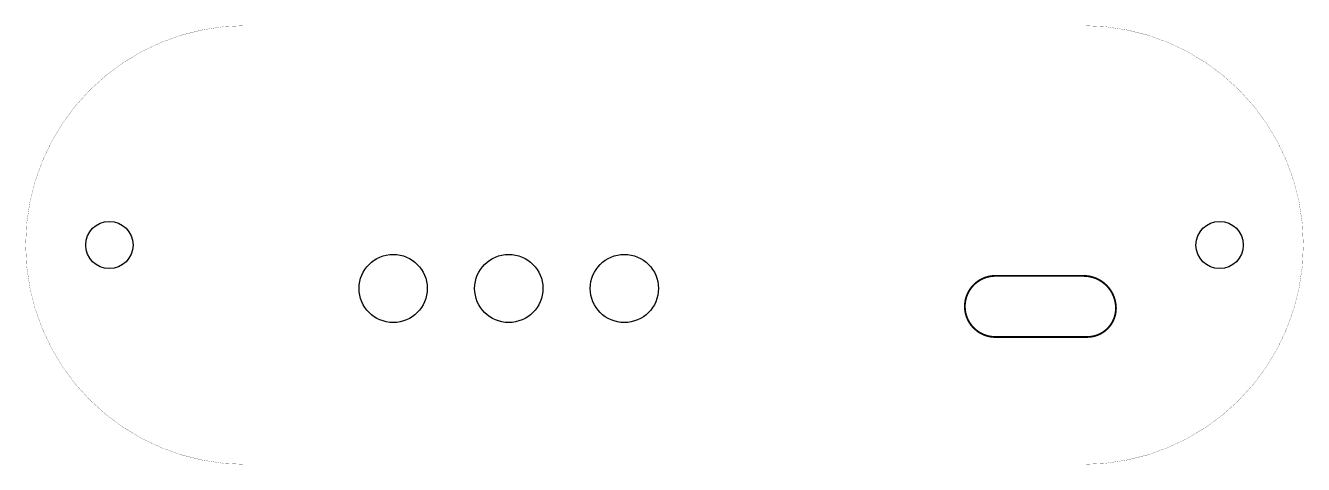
# Model space of a CAD drawing. Extents: x -35.1 to 35.1, y -12.1 to 12.1.
import ezdxf

# ---------------------------------------------------------------- set-up
doc = ezdxf.new("R2010")
doc.units = 0
doc.layers.add('20', color=31, linetype='CONTINUOUS')
doc.layers.add('44', color=253, linetype='CONTINUOUS')

msp = doc.modelspace()

# ---------------------------------------------------------------- linework, layer by layer
at = {"layer": '20'}
for points, const_width in [([(-23.03, 12.07, 0.4142), (-35.1, 0)], 0.01), ([(-23.03, 12.0725, 1), (-23.03, 12.0675)], 0.005), ([(-23.03, 12.0675, 1), (-23.03, 12.0725)], 0.005), ([(35.1, 0, 0.4142), (23.03, 12.07)], 0.01), ([(23.03, 12.0725, 1), (23.03, 12.0675)], 0.005), ([(23.03, 12.0675, 1), (23.03, 12.0725)], 0.005), ([(-35.1, 0, 0.4142), (-23.03, -12.07)], 0.01), ([(-35.0975, 0, 1), (-35.1025, 0)], 0.005), ([(-35.1025, 0, 1), (-35.0975, 0)], 0.005), ([(23.03, -12.07, 0.4142), (35.1, 0)], 0.01), ([(35.1025, 0, 1), (35.0975, 0)], 0.005), ([(35.0975, 0, 1), (35.1025, 0)], 0.005), ([(18.284, -1.7, 0.4142), (16.504, -3.28)], 0.1), ([(18.284, -1.675, 1), (18.284, -1.725)], 0.05), ([(18.2825, -1.725, 1), (18.2855, -1.675)], 0.05), ([(24.804, -3.48, 0.4142), (23.024, -1.7)], 0.1), ([(23.024, -1.675, 1), (23.024, -1.725)], 0.05), ([(23.024, -1.725, 1), (23.024, -1.675)], 0.05), ([(16.504, -3.28, 0.4142), (18.084, -5.06)], 0.1), ([(16.529, -3.2815, 1), (16.479, -3.2785)], 0.05), ([(16.479, -3.2785, 1), (16.529, -3.2815)], 0.05), ([(23.224, -5.06, 0.4142), (24.804, -3.48)], 0.1), ([(24.829, -3.48, 1), (24.779, -3.48)], 0.05), ([(24.779, -3.48, 1), (24.829, -3.48)], 0.05), ([(18.084, -5.035, 1), (18.084, -5.085)], 0.05), ([(18.0825, -5.085, 1), (18.0855, -5.035)], 0.05), ([(23.224, -5.035, 1), (23.224, -5.085)], 0.05), ([(23.224, -5.085, 1), (23.224, -5.035)], 0.05), ([(-23.03, -12.0675, 1), (-23.03, -12.0725)], 0.005), ([(-23.03, -12.0725, 1), (-23.03, -12.0675)], 0.005), ([(23.03, -12.0675, 1), (23.03, -12.0725)], 0.005), ([(23.03, -12.0725, 1), (23.03, -12.0675)], 0.005)]:
    msp.add_lwpolyline(points, format="xyb", dxfattribs=dict(at, const_width=const_width))
for points, const_width in [([(-23.03, 12.07), (23.03, 12.07)], 0.01), ([(18.284, -1.7), (23.024, -1.7)], 0.1), ([(23.224, -5.06), (18.084, -5.06)], 0.1), ([(23.03, -12.07), (-23.03, -12.07)], 0.01)]:
    msp.add_lwpolyline(points, dxfattribs=dict(at, const_width=const_width))
for centre in [(-14.906, -2.39), (-8.556, -2.39), (-2.206, -2.39)]:
    msp.add_circle(centre, 1.875, dxfattribs=at)
at = {"layer": '44'}
for centre in [(-30.5, 0), (30.5, 0)]:
    msp.add_circle(centre, 1.3, dxfattribs=at)

doc.saveas('drawing.dxf')
